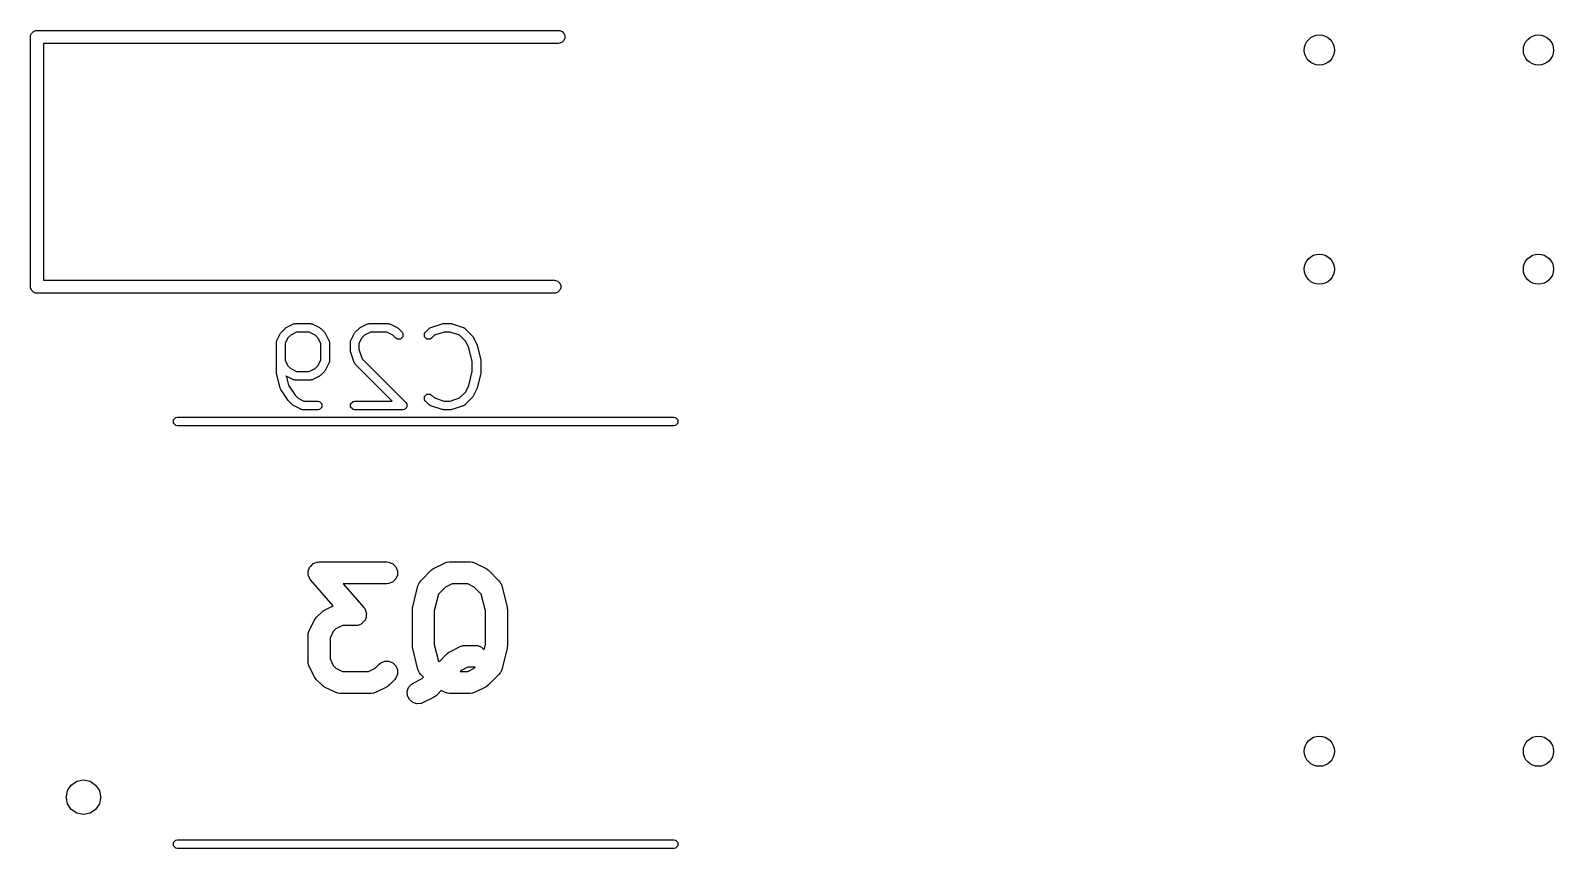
# Model space of a CAD drawing. Extents: x -2.1 to 1.78, y 0.53 to 2.72.
# Drawn here: x 1.012 to 1.707, y 1.681 to 2.054 of the extents above; entities that cross this region are included whole.
import ezdxf

# ---------------------------------------------------------------- set-up
doc = ezdxf.new("R2010")
doc.units = 0
doc.header["$MEASUREMENT"] = 0
doc.layers.add('BLACK', color=7, linetype='CONTINUOUS')

msp = doc.modelspace()

# ---------------------------------------------------------------- linework, layer by layer
at = {"layer": 'BLACK', "linetype": 'CONTINUOUS'}
for p, q in [((1.01165, 2.051), (1.0117, 2.05158)), ((1.01165, 1.937), (1.01165, 2.051)), ((1.0117, 2.05158), (1.01214, 2.05264)), ((1.01214, 2.05264), (1.01296, 2.05346)), ((1.01296, 2.05346), (1.01402, 2.0539)), ((1.01402, 2.0539), (1.0146, 2.05395)), ((1.0146, 2.05395), (1.2527, 2.05395)), ((1.2527, 2.05395), (1.25328, 2.0539)), ((1.25328, 2.0539), (1.25434, 2.05346)), ((1.25434, 2.05346), (1.25516, 2.05264)), ((1.25516, 2.05264), (1.2556, 2.05158)), ((1.2556, 2.05158), (1.2556, 2.05042)), ((1.2527, 2.04805), (1.01755, 2.04805)), ((1.01755, 2.04805), (1.01755, 1.93995)), ((1.25328, 2.0481), (1.2527, 2.04805)), ((1.25434, 2.04854), (1.25328, 2.0481)), ((1.25516, 2.04936), (1.25434, 2.04854)), ((1.2556, 2.05042), (1.25516, 2.04936)), ((1.01755, 1.93995), (1.2508, 1.93995)), ((1.2508, 1.93995), (1.25138, 1.9399)), ((1.25138, 1.9399), (1.25244, 1.93946)), ((1.0117, 1.93642), (1.01165, 1.937)), ((1.01214, 1.93536), (1.0117, 1.93642)), ((1.01296, 1.93454), (1.01214, 1.93536)), ((1.01402, 1.9341), (1.01296, 1.93454)), ((1.0146, 1.93405), (1.01402, 1.9341)), ((1.2508, 1.93405), (1.0146, 1.93405)), ((1.25138, 1.9341), (1.2508, 1.93405)), ((1.25244, 1.93454), (1.25138, 1.9341)), ((1.25244, 1.93946), (1.25326, 1.93864)), ((1.25326, 1.93536), (1.25244, 1.93454)), ((1.25326, 1.93864), (1.2537, 1.93758)), ((1.2537, 1.93642), (1.25326, 1.93536)), ((1.2537, 1.93758), (1.2537, 1.93642)), ((1.12838, 1.91832), (1.13176, 1.92001)), ((1.13176, 1.92001), (1.13185, 1.92003)), ((1.13185, 1.92003), (1.13188, 1.92006)), ((1.13188, 1.92006), (1.13219, 1.92013)), ((1.13219, 1.92013), (1.1325, 1.92021)), ((1.1325, 1.92021), (1.13254, 1.9202)), ((1.13254, 1.9202), (1.13264, 1.92021)), ((1.13264, 1.92021), (1.13939, 1.92021)), ((1.13939, 1.92021), (1.13948, 1.9202)), ((1.13948, 1.9202), (1.13952, 1.92021)), ((1.13952, 1.92021), (1.13983, 1.92013)), ((1.13983, 1.92013), (1.14014, 1.92006)), ((1.14014, 1.92006), (1.14017, 1.92003)), ((1.14017, 1.92003), (1.14027, 1.92001)), ((1.14027, 1.92001), (1.14364, 1.91832)), ((1.16213, 1.91832), (1.1655, 1.92001)), ((1.1655, 1.92001), (1.1656, 1.92003)), ((1.1656, 1.92003), (1.16563, 1.92006)), ((1.16563, 1.92006), (1.16594, 1.92013)), ((1.16594, 1.92013), (1.16624, 1.92021)), ((1.16624, 1.92021), (1.16629, 1.9202)), ((1.16629, 1.9202), (1.16638, 1.92021)), ((1.16638, 1.92021), (1.17482, 1.92021)), ((1.17482, 1.92021), (1.17491, 1.9202)), ((1.17491, 1.9202), (1.17496, 1.92021)), ((1.17496, 1.92021), (1.17526, 1.92013)), ((1.17526, 1.92013), (1.17557, 1.92006)), ((1.17557, 1.92006), (1.1756, 1.92003)), ((1.1756, 1.92003), (1.1757, 1.92001)), ((1.1757, 1.92001), (1.17907, 1.91832)), ((1.19444, 1.91843), (1.19951, 1.92011)), ((1.19951, 1.92011), (1.19982, 1.92015)), ((1.19982, 1.92015), (1.20013, 1.92021)), ((1.20013, 1.92021), (1.2035, 1.92021)), ((1.2035, 1.92021), (1.20381, 1.92015)), ((1.20381, 1.92015), (1.20412, 1.92011)), ((1.20412, 1.92011), (1.20919, 1.91843)), ((1.12392, 1.91164), (1.12401, 1.91194)), ((1.12401, 1.91194), (1.12407, 1.91225)), ((1.12407, 1.91225), (1.1241, 1.91228)), ((1.1241, 1.91228), (1.12413, 1.91238)), ((1.12413, 1.91238), (1.12581, 1.91575)), ((1.12581, 1.91575), (1.12601, 1.916)), ((1.12601, 1.916), (1.12618, 1.91626)), ((1.12618, 1.91626), (1.12787, 1.91795)), ((1.12919, 1.91371), (1.12786, 1.91103)), ((1.12787, 1.91795), (1.12813, 1.91813)), ((1.12813, 1.91813), (1.12838, 1.91832)), ((1.13043, 1.91494), (1.12919, 1.91371)), ((1.1331, 1.91628), (1.13043, 1.91494)), ((1.13892, 1.91628), (1.1331, 1.91628)), ((1.14159, 1.91494), (1.13892, 1.91628)), ((1.14283, 1.91371), (1.14159, 1.91494)), ((1.14417, 1.91103), (1.14283, 1.91371)), ((1.14364, 1.91832), (1.14389, 1.91813)), ((1.14389, 1.91813), (1.14415, 1.91795)), ((1.14415, 1.91795), (1.14584, 1.91626)), ((1.14584, 1.91626), (1.14601, 1.916)), ((1.14601, 1.916), (1.14621, 1.91575)), ((1.14621, 1.91575), (1.14789, 1.91238)), ((1.14789, 1.91238), (1.14792, 1.91228)), ((1.14792, 1.91228), (1.14795, 1.91225)), ((1.14795, 1.91225), (1.14801, 1.91194)), ((1.14801, 1.91194), (1.1481, 1.91164)), ((1.15767, 1.91164), (1.15775, 1.91194)), ((1.15775, 1.91194), (1.15781, 1.91225)), ((1.15781, 1.91225), (1.15785, 1.91228)), ((1.15785, 1.91228), (1.15787, 1.91238)), ((1.15787, 1.91238), (1.15956, 1.91575)), ((1.15956, 1.91575), (1.15975, 1.916)), ((1.15975, 1.916), (1.15993, 1.91626)), ((1.15993, 1.91626), (1.16162, 1.91795)), ((1.16294, 1.91371), (1.1616, 1.91103)), ((1.16162, 1.91795), (1.16188, 1.91813)), ((1.16188, 1.91813), (1.16213, 1.91832)), ((1.16417, 1.91494), (1.16294, 1.91371)), ((1.16685, 1.91628), (1.16417, 1.91494)), ((1.17435, 1.91628), (1.16685, 1.91628)), ((1.17703, 1.91494), (1.17435, 1.91628)), ((1.17849, 1.91348), (1.17703, 1.91494)), ((1.17913, 1.91305), (1.17849, 1.91348)), ((1.17907, 1.91832), (1.17932, 1.91813)), ((1.18063, 1.91305), (1.17913, 1.91305)), ((1.17932, 1.91813), (1.17958, 1.91795)), ((1.17958, 1.91795), (1.18127, 1.91626)), ((1.1817, 1.91412), (1.18063, 1.91305)), ((1.18127, 1.91626), (1.1817, 1.91562)), ((1.1817, 1.91562), (1.1817, 1.91412)), ((1.19156, 1.91562), (1.19199, 1.91626)), ((1.19156, 1.91412), (1.19156, 1.91562)), ((1.19263, 1.91305), (1.19156, 1.91412)), ((1.19199, 1.91626), (1.19367, 1.91795)), ((1.19413, 1.91305), (1.19263, 1.91305)), ((1.19367, 1.91795), (1.19376, 1.91801)), ((1.19376, 1.91801), (1.19378, 1.91805)), ((1.19378, 1.91805), (1.19405, 1.9182)), ((1.19405, 1.9182), (1.19431, 1.91838)), ((1.19477, 1.91348), (1.19413, 1.91305)), ((1.19431, 1.91838), (1.19436, 1.91838)), ((1.19436, 1.91838), (1.19444, 1.91843)), ((1.19613, 1.91484), (1.19477, 1.91348)), ((1.20045, 1.91628), (1.19613, 1.91484)), ((1.20318, 1.91628), (1.20045, 1.91628)), ((1.2075, 1.91484), (1.20318, 1.91628)), ((1.21032, 1.91202), (1.2075, 1.91484)), ((1.20919, 1.91843), (1.20927, 1.91838)), ((1.20927, 1.91838), (1.20932, 1.91838)), ((1.20932, 1.91838), (1.20958, 1.9182)), ((1.20958, 1.9182), (1.20985, 1.91805)), ((1.20985, 1.91805), (1.20987, 1.91801)), ((1.20987, 1.91801), (1.20996, 1.91795)), ((1.20996, 1.91795), (1.21333, 1.91458)), ((1.21177, 1.90912), (1.21032, 1.91202)), ((1.21333, 1.91458), (1.21351, 1.91431)), ((1.21351, 1.91431), (1.2137, 1.91406)), ((1.2137, 1.91406), (1.21539, 1.91069)), ((1.12394, 1.91159), (1.12392, 1.91164)), ((1.12392, 1.9115), (1.12394, 1.91159)), ((1.12392, 1.898), (1.12392, 1.9115)), ((1.12786, 1.91103), (1.12786, 1.90352)), ((1.14417, 1.90352), (1.14417, 1.91103)), ((1.1481, 1.91164), (1.14808, 1.91159)), ((1.14808, 1.91159), (1.1481, 1.9115)), ((1.1481, 1.9115), (1.1481, 1.90306)), ((1.15766, 1.9115), (1.15768, 1.91159)), ((1.15766, 1.90812), (1.15766, 1.9115)), ((1.15773, 1.90781), (1.15766, 1.90812)), ((1.15768, 1.91159), (1.15767, 1.91164)), ((1.15777, 1.9075), (1.15773, 1.90781)), ((1.15945, 1.90244), (1.15777, 1.9075)), ((1.1616, 1.91103), (1.1616, 1.90844)), ((1.1616, 1.90844), (1.16304, 1.90412)), ((1.21334, 1.90282), (1.21177, 1.90912)), ((1.21539, 1.91069), (1.21544, 1.91048)), ((1.21544, 1.91048), (1.21554, 1.91029)), ((1.21554, 1.91029), (1.21722, 1.90354)), ((1.12786, 1.90352), (1.12919, 1.90085)), ((1.12919, 1.90085), (1.13043, 1.89962)), ((1.13043, 1.89962), (1.1331, 1.89828)), ((1.1331, 1.89828), (1.13892, 1.89828)), ((1.13892, 1.89828), (1.14159, 1.89962)), ((1.14159, 1.89962), (1.14283, 1.90085)), ((1.14283, 1.90085), (1.14417, 1.90352)), ((1.14584, 1.89829), (1.14415, 1.89661)), ((1.14601, 1.89856), (1.14584, 1.89829)), ((1.14621, 1.89881), (1.14601, 1.89856)), ((1.14789, 1.90218), (1.14621, 1.89881)), ((1.14792, 1.90227), (1.14789, 1.90218)), ((1.14795, 1.90231), (1.14792, 1.90227)), ((1.14801, 1.90262), (1.14795, 1.90231)), ((1.1481, 1.90292), (1.14801, 1.90262)), ((1.1481, 1.90306), (1.14808, 1.90296)), ((1.14808, 1.90296), (1.1481, 1.90292)), ((1.1595, 1.90235), (1.15945, 1.90244)), ((1.1595, 1.90231), (1.1595, 1.90235)), ((1.15968, 1.90204), (1.1595, 1.90231)), ((1.15983, 1.90177), (1.15968, 1.90204)), ((1.15987, 1.90175), (1.15983, 1.90177)), ((1.15993, 1.90167), (1.15987, 1.90175)), ((1.17681, 1.88478), (1.15993, 1.90167)), ((1.16304, 1.90412), (1.18296, 1.8842)), ((1.21177, 1.89194), (1.21334, 1.89824)), ((1.21334, 1.89824), (1.21334, 1.90282)), ((1.21722, 1.90354), (1.21723, 1.9033)), ((1.21723, 1.9033), (1.21728, 1.90306)), ((1.21728, 1.90306), (1.21728, 1.898)), ((1.12397, 1.89776), (1.12392, 1.898)), ((1.12398, 1.89752), (1.12397, 1.89776)), ((1.12566, 1.89077), (1.12398, 1.89752)), ((1.12838, 1.89624), (1.12835, 1.89626)), ((1.12835, 1.89626), (1.1294, 1.89206)), ((1.13176, 1.89455), (1.12838, 1.89624)), ((1.1294, 1.89206), (1.13248, 1.88744)), ((1.13185, 1.89452), (1.13176, 1.89455)), ((1.13188, 1.89449), (1.13185, 1.89452)), ((1.13219, 1.89443), (1.13188, 1.89449)), ((1.1325, 1.89435), (1.13219, 1.89443)), ((1.13254, 1.89436), (1.1325, 1.89435)), ((1.13264, 1.89434), (1.13254, 1.89436)), ((1.13939, 1.89434), (1.13264, 1.89434)), ((1.13948, 1.89436), (1.13939, 1.89434)), ((1.13952, 1.89435), (1.13948, 1.89436)), ((1.13983, 1.89443), (1.13952, 1.89435)), ((1.14014, 1.89449), (1.13983, 1.89443)), ((1.14017, 1.89452), (1.14014, 1.89449)), ((1.14027, 1.89455), (1.14017, 1.89452)), ((1.14364, 1.89624), (1.14027, 1.89455)), ((1.14389, 1.89643), (1.14364, 1.89624)), ((1.14415, 1.89661), (1.14389, 1.89643)), ((1.21032, 1.88904), (1.21177, 1.89194)), ((1.21722, 1.89752), (1.21554, 1.89077)), ((1.21723, 1.89776), (1.21722, 1.89752)), ((1.21728, 1.898), (1.21723, 1.89776)), ((1.12581, 1.89047), (1.12566, 1.89077)), ((1.12594, 1.89016), (1.12581, 1.89047)), ((1.12931, 1.8851), (1.12594, 1.89016)), ((1.12945, 1.88496), (1.12931, 1.8851)), ((1.12956, 1.8848), (1.12945, 1.88496)), ((1.13124, 1.88311), (1.12956, 1.8848)), ((1.13248, 1.88744), (1.1338, 1.88612)), ((1.1338, 1.88612), (1.13648, 1.88478)), ((1.13648, 1.88478), (1.14276, 1.88478)), ((1.14276, 1.88478), (1.14351, 1.88463)), ((1.14351, 1.88463), (1.14458, 1.88357)), ((1.15781, 1.88357), (1.15888, 1.88463)), ((1.15888, 1.88463), (1.15963, 1.88478)), ((1.15963, 1.88478), (1.17681, 1.88478)), ((1.18296, 1.8842), (1.18339, 1.88357)), ((1.19156, 1.88694), (1.19263, 1.88801)), ((1.19156, 1.88543), (1.19156, 1.88694)), ((1.19199, 1.8848), (1.19156, 1.88543)), ((1.19367, 1.88311), (1.19199, 1.8848)), ((1.19263, 1.88801), (1.19413, 1.88801)), ((1.19413, 1.88801), (1.19477, 1.88758)), ((1.19477, 1.88758), (1.19613, 1.88622)), ((1.19613, 1.88622), (1.20045, 1.88478)), ((1.20045, 1.88478), (1.20318, 1.88478)), ((1.20318, 1.88478), (1.2075, 1.88622)), ((1.2075, 1.88622), (1.21032, 1.88904)), ((1.21333, 1.88648), (1.20996, 1.88311)), ((1.21351, 1.88675), (1.21333, 1.88648)), ((1.2137, 1.88699), (1.21351, 1.88675)), ((1.21539, 1.89037), (1.2137, 1.88699)), ((1.21544, 1.89058), (1.21539, 1.89037)), ((1.21554, 1.89077), (1.21544, 1.89058)), ((1.07692, 1.87623), (1.07799, 1.87729)), ((1.07799, 1.87729), (1.07874, 1.87744)), ((1.07874, 1.87744), (1.30531, 1.87744)), ((1.13151, 1.88293), (1.13124, 1.88311)), ((1.13176, 1.88274), (1.13151, 1.88293)), ((1.13513, 1.88105), (1.13176, 1.88274)), ((1.13523, 1.88103), (1.13513, 1.88105)), ((1.13526, 1.88099), (1.13523, 1.88103)), ((1.13557, 1.88093), (1.13526, 1.88099)), ((1.13587, 1.88085), (1.13557, 1.88093)), ((1.13591, 1.88086), (1.13587, 1.88085)), ((1.13601, 1.88084), (1.13591, 1.88086)), ((1.14276, 1.88084), (1.13601, 1.88084)), ((1.14351, 1.88099), (1.14276, 1.88084)), ((1.14458, 1.88206), (1.14351, 1.88099)), ((1.14458, 1.88357), (1.14458, 1.88206)), ((1.15781, 1.88206), (1.15781, 1.88357)), ((1.15888, 1.88099), (1.15781, 1.88206)), ((1.15963, 1.88084), (1.15888, 1.88099)), ((1.18157, 1.88084), (1.15963, 1.88084)), ((1.18232, 1.88099), (1.18157, 1.88084)), ((1.18339, 1.88206), (1.18232, 1.88099)), ((1.18339, 1.88357), (1.18339, 1.88206)), ((1.19376, 1.88305), (1.19367, 1.88311)), ((1.19378, 1.88301), (1.19376, 1.88305)), ((1.19405, 1.88286), (1.19378, 1.88301)), ((1.19431, 1.88268), (1.19405, 1.88286)), ((1.19436, 1.88268), (1.19431, 1.88268)), ((1.19444, 1.88263), (1.19436, 1.88268)), ((1.19951, 1.88095), (1.19444, 1.88263)), ((1.19982, 1.88091), (1.19951, 1.88095)), ((1.20013, 1.88084), (1.19982, 1.88091)), ((1.2035, 1.88084), (1.20013, 1.88084)), ((1.20381, 1.88091), (1.2035, 1.88084)), ((1.20412, 1.88095), (1.20381, 1.88091)), ((1.20919, 1.88263), (1.20412, 1.88095)), ((1.20927, 1.88268), (1.20919, 1.88263)), ((1.20932, 1.88268), (1.20927, 1.88268)), ((1.20958, 1.88286), (1.20932, 1.88268)), ((1.20985, 1.88301), (1.20958, 1.88286)), ((1.20987, 1.88305), (1.20985, 1.88301)), ((1.20996, 1.88311), (1.20987, 1.88305)), ((1.30531, 1.87744), (1.30607, 1.87729)), ((1.30607, 1.87729), (1.30713, 1.87623)), ((1.07692, 1.87472), (1.07692, 1.87623)), ((1.07799, 1.87365), (1.07692, 1.87472)), ((1.07874, 1.8735), (1.07799, 1.87365)), ((1.30531, 1.8735), (1.07874, 1.8735)), ((1.30607, 1.87365), (1.30531, 1.8735)), ((1.30713, 1.87472), (1.30607, 1.87365)), ((1.30713, 1.87623), (1.30713, 1.87472)), ((1.13854, 1.80754), (1.13855, 1.8077)), ((1.13855, 1.8077), (1.13891, 1.80843)), ((1.13891, 1.80843), (1.13922, 1.80918)), ((1.13922, 1.80918), (1.13934, 1.8093)), ((1.13934, 1.8093), (1.13942, 1.80945)), ((1.13942, 1.80945), (1.14003, 1.80999)), ((1.14003, 1.80999), (1.1406, 1.81056)), ((1.1406, 1.81056), (1.14076, 1.81063)), ((1.14076, 1.81063), (1.14089, 1.81074)), ((1.14089, 1.81074), (1.14166, 1.811)), ((1.14166, 1.811), (1.14241, 1.81131)), ((1.14241, 1.81131), (1.14264, 1.81133)), ((1.14264, 1.81133), (1.14273, 1.81136)), ((1.14273, 1.81136), (1.14287, 1.81135)), ((1.14287, 1.81135), (1.14338, 1.8114)), ((1.14338, 1.8114), (1.17433, 1.8114)), ((1.17433, 1.8114), (1.17531, 1.81131)), ((1.17531, 1.81131), (1.17711, 1.81056)), ((1.17711, 1.81056), (1.17849, 1.80918)), ((1.17849, 1.80918), (1.17924, 1.80738)), ((1.19461, 1.80756), (1.19499, 1.80787)), ((1.19499, 1.80787), (1.19508, 1.80797)), ((1.19508, 1.80797), (1.19523, 1.80807)), ((1.19523, 1.80807), (1.19537, 1.80818)), ((1.19537, 1.80818), (1.19549, 1.80823)), ((1.19549, 1.80823), (1.19591, 1.8085)), ((1.19591, 1.8085), (1.20067, 1.81088)), ((1.20067, 1.81088), (1.20159, 1.81123)), ((1.20159, 1.81123), (1.20176, 1.81124)), ((1.20176, 1.81124), (1.20193, 1.81131)), ((1.20193, 1.81131), (1.20291, 1.8114)), ((1.20291, 1.8114), (1.21243, 1.8114)), ((1.21243, 1.8114), (1.21341, 1.81131)), ((1.21341, 1.81131), (1.21357, 1.81124)), ((1.21357, 1.81124), (1.21375, 1.81123)), ((1.21375, 1.81123), (1.21467, 1.81088)), ((1.21467, 1.81088), (1.21943, 1.8085)), ((1.21943, 1.8085), (1.21985, 1.80823)), ((1.21985, 1.80823), (1.21997, 1.80818)), ((1.21997, 1.80818), (1.22011, 1.80807)), ((1.22011, 1.80807), (1.22026, 1.80797)), ((1.22026, 1.80797), (1.22034, 1.80787)), ((1.22034, 1.80787), (1.22073, 1.80756)), ((1.13842, 1.80576), (1.13848, 1.80657)), ((1.13848, 1.8056), (1.13842, 1.80576)), ((1.13848, 1.80738), (1.13854, 1.80754)), ((1.13848, 1.80657), (1.13848, 1.80738)), ((1.13848, 1.80543), (1.13848, 1.8056)), ((1.13879, 1.80468), (1.13848, 1.80543)), ((1.13905, 1.80391), (1.13879, 1.80468)), ((1.13919, 1.80372), (1.13905, 1.80391)), ((1.13922, 1.80363), (1.13919, 1.80372)), ((1.13932, 1.80353), (1.13922, 1.80363)), ((1.13962, 1.80311), (1.13932, 1.80353)), ((1.14985, 1.79142), (1.13962, 1.80311)), ((1.17433, 1.8014), (1.1544, 1.8014)), ((1.1544, 1.8014), (1.16381, 1.79065)), ((1.17531, 1.8015), (1.17433, 1.8014)), ((1.17711, 1.80225), (1.17531, 1.8015)), ((1.17849, 1.80363), (1.17711, 1.80225)), ((1.17924, 1.80543), (1.17849, 1.80363)), ((1.17924, 1.80738), (1.17924, 1.80543)), ((1.18853, 1.80047), (1.18886, 1.8014)), ((1.18886, 1.8014), (1.18908, 1.8017)), ((1.18908, 1.8017), (1.18922, 1.80204)), ((1.18922, 1.80204), (1.18985, 1.8028)), ((1.18985, 1.8028), (1.19461, 1.80756)), ((1.20409, 1.8014), (1.20111, 1.79991)), ((1.21125, 1.8014), (1.20409, 1.8014)), ((1.21423, 1.79991), (1.21125, 1.8014)), ((1.22073, 1.80756), (1.22549, 1.8028)), ((1.22549, 1.8028), (1.22611, 1.80204)), ((1.22611, 1.80204), (1.22625, 1.8017)), ((1.22625, 1.8017), (1.22647, 1.8014)), ((1.22647, 1.8014), (1.2268, 1.80047)), ((1.18615, 1.79095), (1.18853, 1.80047)), ((1.1979, 1.79671), (1.196, 1.78912)), ((1.20111, 1.79991), (1.1979, 1.79671)), ((1.21744, 1.79671), (1.21423, 1.79991)), ((1.21933, 1.78912), (1.21744, 1.79671)), ((1.2268, 1.80047), (1.22919, 1.79095)), ((1.14223, 1.78613), (1.14461, 1.78851)), ((1.14461, 1.78851), (1.14499, 1.78883)), ((1.14499, 1.78883), (1.14508, 1.78893)), ((1.14508, 1.78893), (1.14523, 1.78902)), ((1.14523, 1.78902), (1.14537, 1.78913)), ((1.14537, 1.78913), (1.14549, 1.78918)), ((1.14549, 1.78918), (1.14591, 1.78945)), ((1.14591, 1.78945), (1.14985, 1.79142)), ((1.16381, 1.79065), (1.16411, 1.79023)), ((1.16411, 1.79023), (1.16421, 1.79014)), ((1.16421, 1.79014), (1.16424, 1.79005)), ((1.16424, 1.79005), (1.16438, 1.78985)), ((1.16438, 1.78985), (1.16464, 1.78908)), ((1.16464, 1.78908), (1.16495, 1.78833)), ((1.16495, 1.78833), (1.16495, 1.78816)), ((1.16495, 1.78816), (1.16501, 1.788)), ((1.16501, 1.788), (1.16495, 1.78719)), ((1.16495, 1.78719), (1.16495, 1.78638)), ((1.186, 1.78974), (1.18602, 1.78991)), ((1.186, 1.77307), (1.186, 1.78974)), ((1.18601, 1.78998), (1.18606, 1.79035)), ((1.18602, 1.78991), (1.18601, 1.78998)), ((1.18606, 1.79035), (1.1861, 1.79071)), ((1.1861, 1.79071), (1.18613, 1.79078)), ((1.18613, 1.79078), (1.18615, 1.79095)), ((1.196, 1.78912), (1.196, 1.77369)), ((1.21933, 1.77369), (1.21933, 1.78912)), ((1.22919, 1.79095), (1.22921, 1.79078)), ((1.22921, 1.79078), (1.22924, 1.79071)), ((1.22924, 1.79071), (1.22927, 1.79035)), ((1.22927, 1.79035), (1.22933, 1.78998)), ((1.22933, 1.78998), (1.22932, 1.78991)), ((1.22932, 1.78991), (1.22933, 1.78974)), ((1.22933, 1.78974), (1.22933, 1.77307)), ((1.13856, 1.77915), (1.13891, 1.78007)), ((1.13891, 1.78007), (1.14129, 1.78483)), ((1.14129, 1.78483), (1.14156, 1.78525)), ((1.14156, 1.78525), (1.14161, 1.78537)), ((1.14161, 1.78537), (1.14172, 1.78551)), ((1.14172, 1.78551), (1.14181, 1.78566)), ((1.14181, 1.78566), (1.14191, 1.78575)), ((1.14191, 1.78575), (1.14223, 1.78613)), ((1.15111, 1.78087), (1.14987, 1.77963)), ((1.15409, 1.78236), (1.15111, 1.78087)), ((1.16005, 1.78236), (1.15409, 1.78236)), ((1.16056, 1.78241), (1.16005, 1.78236)), ((1.1607, 1.7824), (1.16056, 1.78241)), ((1.16079, 1.78243), (1.1607, 1.7824)), ((1.16102, 1.78245), (1.16079, 1.78243)), ((1.16177, 1.78276), (1.16102, 1.78245)), ((1.16254, 1.78302), (1.16177, 1.78276)), ((1.16267, 1.78314), (1.16254, 1.78302)), ((1.16283, 1.7832), (1.16267, 1.78314)), ((1.1634, 1.78377), (1.16283, 1.7832)), ((1.16401, 1.78431), (1.1634, 1.78377)), ((1.16409, 1.78446), (1.16401, 1.78431)), ((1.16421, 1.78458), (1.16409, 1.78446)), ((1.16452, 1.78533), (1.16421, 1.78458)), ((1.16488, 1.78606), (1.16452, 1.78533)), ((1.16489, 1.78623), (1.16488, 1.78606)), ((1.16495, 1.78638), (1.16489, 1.78623)), ((1.13838, 1.77783), (1.13848, 1.77881)), ((1.13838, 1.76593), (1.13838, 1.77783)), ((1.13848, 1.77881), (1.13855, 1.77897)), ((1.13855, 1.77897), (1.13856, 1.77915)), ((1.14987, 1.77963), (1.14838, 1.77665)), ((1.14838, 1.77665), (1.14838, 1.76711)), ((1.18602, 1.7729), (1.186, 1.77307)), ((1.18601, 1.77283), (1.18602, 1.7729)), ((1.196, 1.77369), (1.1979, 1.7661)), ((1.20781, 1.77278), (1.20873, 1.77313)), ((1.20873, 1.77313), (1.20891, 1.77314)), ((1.20891, 1.77314), (1.20907, 1.77321)), ((1.20907, 1.77321), (1.21005, 1.77331)), ((1.21005, 1.77331), (1.21481, 1.77331)), ((1.21481, 1.77331), (1.21579, 1.77321)), ((1.21579, 1.77321), (1.21759, 1.77247)), ((1.21874, 1.77131), (1.21933, 1.77369)), ((1.22933, 1.77307), (1.22932, 1.7729)), ((1.22932, 1.7729), (1.22933, 1.77283)), ((1.13848, 1.76495), (1.13838, 1.76593)), ((1.14838, 1.76711), (1.14987, 1.76413)), ((1.17156, 1.76532), (1.17336, 1.76607)), ((1.17336, 1.76607), (1.17531, 1.76607)), ((1.17531, 1.76607), (1.17711, 1.76532)), ((1.18606, 1.77246), (1.18601, 1.77283)), ((1.1861, 1.7721), (1.18606, 1.77246)), ((1.18613, 1.77203), (1.1861, 1.7721)), ((1.18615, 1.77186), (1.18613, 1.77203)), ((1.18853, 1.76233), (1.18615, 1.77186)), ((1.1979, 1.7661), (1.19814, 1.76586)), ((1.19814, 1.76586), (1.20175, 1.76946)), ((1.20175, 1.76946), (1.20213, 1.76978)), ((1.20213, 1.76978), (1.20222, 1.76988)), ((1.20222, 1.76988), (1.20237, 1.76997)), ((1.20237, 1.76997), (1.20251, 1.77009)), ((1.20251, 1.77009), (1.20263, 1.77014)), ((1.20263, 1.77014), (1.20305, 1.7704)), ((1.20305, 1.7704), (1.20781, 1.77278)), ((1.21759, 1.77247), (1.21874, 1.77131)), ((1.22919, 1.77186), (1.2268, 1.76233)), ((1.22921, 1.77203), (1.22919, 1.77186)), ((1.22924, 1.7721), (1.22921, 1.77203)), ((1.22927, 1.77246), (1.22924, 1.7721)), ((1.22933, 1.77283), (1.22927, 1.77246)), ((1.13855, 1.76479), (1.13848, 1.76495)), ((1.13856, 1.76461), (1.13855, 1.76479)), ((1.13891, 1.76369), (1.13856, 1.76461)), ((1.14129, 1.75893), (1.13891, 1.76369)), ((1.14987, 1.76413), (1.15111, 1.76289)), ((1.15111, 1.76289), (1.15409, 1.7614)), ((1.15409, 1.7614), (1.16601, 1.7614)), ((1.16601, 1.7614), (1.16899, 1.76289)), ((1.16899, 1.76289), (1.1708, 1.7647)), ((1.1708, 1.7647), (1.17156, 1.76532)), ((1.17711, 1.76532), (1.17849, 1.76394)), ((1.17849, 1.76394), (1.17924, 1.76214)), ((1.17924, 1.76019), (1.17849, 1.75839)), ((1.17924, 1.76214), (1.17924, 1.76019)), ((1.18886, 1.76141), (1.18853, 1.76233)), ((1.18908, 1.76111), (1.18886, 1.76141)), ((1.18922, 1.76077), (1.18908, 1.76111)), ((1.18985, 1.76001), (1.18922, 1.76077)), ((1.19107, 1.75879), (1.18985, 1.76001)), ((1.20825, 1.76182), (1.20783, 1.7614)), ((1.20783, 1.7614), (1.21125, 1.7614)), ((1.21123, 1.76331), (1.20825, 1.76182)), ((1.21464, 1.76331), (1.21123, 1.76331)), ((1.21125, 1.7614), (1.21423, 1.76289)), ((1.21423, 1.76289), (1.21464, 1.76331)), ((1.22549, 1.76001), (1.22073, 1.75525)), ((1.22611, 1.76077), (1.22549, 1.76001)), ((1.22625, 1.76111), (1.22611, 1.76077)), ((1.22647, 1.76141), (1.22625, 1.76111)), ((1.2268, 1.76233), (1.22647, 1.76141)), ((1.14156, 1.75851), (1.14129, 1.75893)), ((1.14161, 1.75839), (1.14156, 1.75851)), ((1.14172, 1.75825), (1.14161, 1.75839)), ((1.14181, 1.7581), (1.14172, 1.75825)), ((1.14191, 1.75801), (1.14181, 1.7581)), ((1.14223, 1.75763), (1.14191, 1.75801)), ((1.14461, 1.75525), (1.14223, 1.75763)), ((1.14499, 1.75494), (1.14461, 1.75525)), ((1.14508, 1.75484), (1.14499, 1.75494)), ((1.14523, 1.75474), (1.14508, 1.75484)), ((1.14537, 1.75463), (1.14523, 1.75474)), ((1.14549, 1.75458), (1.14537, 1.75463)), ((1.14591, 1.75431), (1.14549, 1.75458)), ((1.15067, 1.75193), (1.14591, 1.75431)), ((1.17419, 1.75431), (1.16943, 1.75193)), ((1.17461, 1.75458), (1.17419, 1.75431)), ((1.17473, 1.75463), (1.17461, 1.75458)), ((1.17487, 1.75474), (1.17473, 1.75463)), ((1.17502, 1.75484), (1.17487, 1.75474)), ((1.17511, 1.75494), (1.17502, 1.75484)), ((1.17549, 1.75525), (1.17511, 1.75494)), ((1.17787, 1.75763), (1.17549, 1.75525)), ((1.17849, 1.75839), (1.17787, 1.75763)), ((1.18366, 1.75227), (1.18428, 1.75412)), ((1.1838, 1.75032), (1.18366, 1.75227)), ((1.18428, 1.75412), (1.18555, 1.75559)), ((1.18555, 1.75559), (1.18638, 1.75612)), ((1.18638, 1.75612), (1.19042, 1.75813)), ((1.19042, 1.75813), (1.19107, 1.75879)), ((1.19913, 1.7527), (1.19692, 1.75049)), ((1.20067, 1.75193), (1.19913, 1.7527)), ((1.21943, 1.75431), (1.21467, 1.75193)), ((1.21985, 1.75458), (1.21943, 1.75431)), ((1.21997, 1.75463), (1.21985, 1.75458)), ((1.22011, 1.75474), (1.21997, 1.75463)), ((1.22026, 1.75484), (1.22011, 1.75474)), ((1.22034, 1.75494), (1.22026, 1.75484)), ((1.22073, 1.75525), (1.22034, 1.75494)), ((1.15159, 1.75158), (1.15067, 1.75193)), ((1.15176, 1.75157), (1.15159, 1.75158)), ((1.15193, 1.7515), (1.15176, 1.75157)), ((1.15291, 1.7514), (1.15193, 1.7515)), ((1.16719, 1.7514), (1.15291, 1.7514)), ((1.16817, 1.7515), (1.16719, 1.7514)), ((1.16833, 1.75157), (1.16817, 1.7515)), ((1.16851, 1.75158), (1.16833, 1.75157)), ((1.16943, 1.75193), (1.16851, 1.75158)), ((1.18467, 1.74858), (1.1838, 1.75032)), ((1.18614, 1.7473), (1.18467, 1.74858)), ((1.18799, 1.74668), (1.18614, 1.7473)), ((1.18994, 1.74682), (1.18799, 1.74668)), ((1.19086, 1.74717), (1.18994, 1.74682)), ((1.19562, 1.74955), (1.19086, 1.74717)), ((1.19604, 1.74982), (1.19562, 1.74955)), ((1.19616, 1.74987), (1.19604, 1.74982)), ((1.1963, 1.74998), (1.19616, 1.74987)), ((1.19645, 1.75007), (1.1963, 1.74998)), ((1.19653, 1.75017), (1.19645, 1.75007)), ((1.19692, 1.75049), (1.19653, 1.75017)), ((1.20159, 1.75158), (1.20067, 1.75193)), ((1.20176, 1.75157), (1.20159, 1.75158)), ((1.20193, 1.7515), (1.20176, 1.75157)), ((1.20291, 1.7514), (1.20193, 1.7515)), ((1.21243, 1.7514), (1.20291, 1.7514)), ((1.21341, 1.7515), (1.21243, 1.7514)), ((1.21357, 1.75157), (1.21341, 1.7515)), ((1.21375, 1.75158), (1.21357, 1.75157)), ((1.21467, 1.75193), (1.21375, 1.75158)), ((1.03026, 1.70958), (1.03281, 1.71129)), ((1.03281, 1.71129), (1.03583, 1.71189)), ((1.03583, 1.71189), (1.03884, 1.71129)), ((1.03884, 1.71129), (1.04139, 1.70958)), ((1.02795, 1.70402), (1.02803, 1.7044)), ((1.02803, 1.70364), (1.02795, 1.70402)), ((1.02803, 1.70478), (1.02818, 1.70514)), ((1.02803, 1.7044), (1.02803, 1.70478)), ((1.02803, 1.70325), (1.02803, 1.70364)), ((1.02818, 1.70514), (1.02855, 1.70703)), ((1.02855, 1.70703), (1.03026, 1.70958)), ((1.04139, 1.70958), (1.0431, 1.70703)), ((1.0431, 1.70703), (1.04348, 1.70514)), ((1.04348, 1.70514), (1.04363, 1.70478)), ((1.04363, 1.70478), (1.04363, 1.7044)), ((1.04363, 1.7044), (1.0437, 1.70402)), ((1.0437, 1.70402), (1.04363, 1.70364)), ((1.04363, 1.70364), (1.04363, 1.70325)), ((1.02818, 1.70289), (1.02803, 1.70325)), ((1.02855, 1.701), (1.02818, 1.70289)), ((1.03026, 1.69845), (1.02855, 1.701)), ((1.03281, 1.69674), (1.03026, 1.69845)), ((1.03583, 1.69614), (1.03281, 1.69674)), ((1.03884, 1.69674), (1.03583, 1.69614)), ((1.04139, 1.69845), (1.03884, 1.69674)), ((1.0431, 1.701), (1.04139, 1.69845)), ((1.04348, 1.70289), (1.0431, 1.701)), ((1.04363, 1.70325), (1.04348, 1.70289)), ((1.07692, 1.68331), (1.07799, 1.68438)), ((1.07692, 1.68181), (1.07692, 1.68331)), ((1.07799, 1.68438), (1.07874, 1.68453)), ((1.07874, 1.68453), (1.30531, 1.68453)), ((1.30531, 1.68453), (1.30607, 1.68438)), ((1.30607, 1.68438), (1.30713, 1.68331)), ((1.30713, 1.68331), (1.30713, 1.68181)), ((1.07799, 1.68074), (1.07692, 1.68181)), ((1.07874, 1.68059), (1.07799, 1.68074)), ((1.30531, 1.68059), (1.07874, 1.68059)), ((1.30607, 1.68074), (1.30531, 1.68059)), ((1.30713, 1.68181), (1.30607, 1.68074))]:
    msp.add_line(p, q, dxfattribs=at)
at = {"layer": 'BLACK'}
for centre in [(1.6, 2.045), (1.7, 2.045), (1.6, 1.945), (1.7, 1.945), (1.6, 1.725), (1.7, 1.725)]:
    msp.add_circle(centre, 0.00689, dxfattribs=at)

doc.saveas('drawing.dxf')
